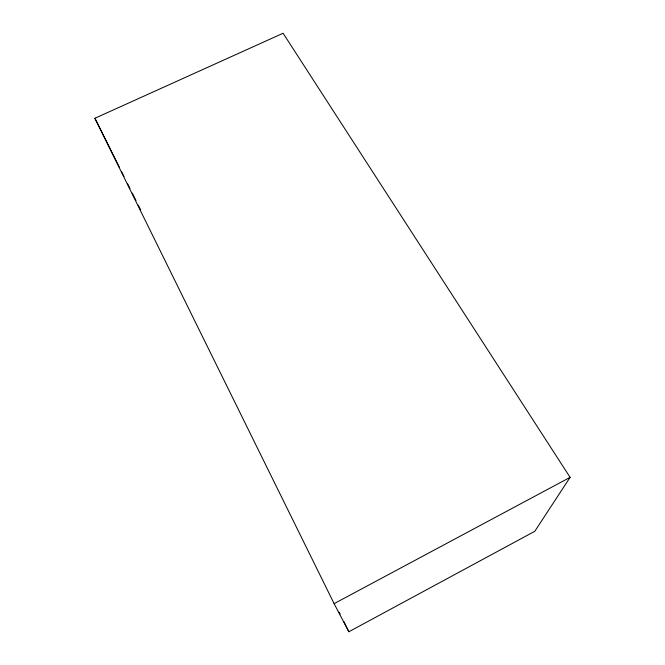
<?xml version="1.0" encoding="UTF-8"?>
<svg xmlns="http://www.w3.org/2000/svg" width="665" height="665" viewBox="0 0 665 665"><rect width="100%" height="100%" fill="white"/><g stroke="black" fill="none" stroke-linecap="round" stroke-linejoin="round"><path stroke-width="1" d="M570.096 477.345L534.801 531.285L348.859 631.75L334.113 603.654L94.904 118.27L283.099 33.25L570.096 477.345L334.113 603.654M94.904 118.27L119.376 167.264M121.687 171.886L123.998 176.508M127.697 183.906L129.999 188.528M132.31 193.149L136.009 200.547M138.32 205.169L140.623 209.791M339.208 612.182L340.123 614.044M343.805 621.501L348.859 631.75"/></g></svg>
